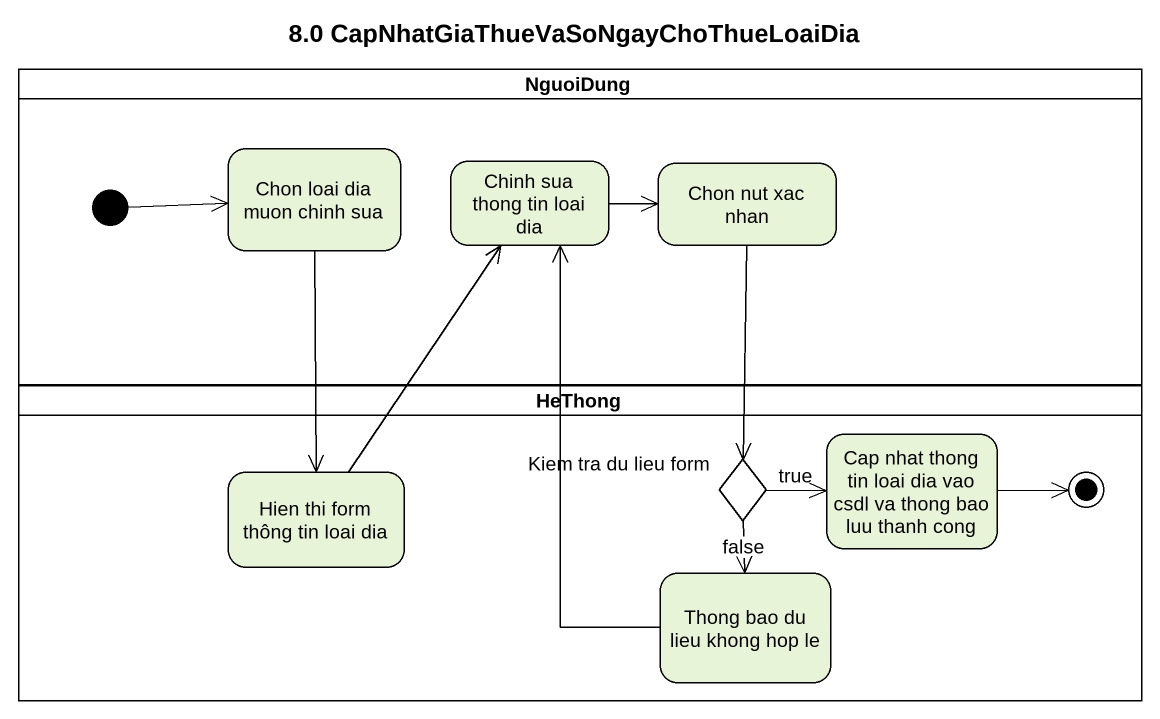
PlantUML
@startuml
title 8.0 CapNhatGiaThueVaSoNgayChoThueLoaiDia
hide empty description
state NguoiDung <<partition>> {
  state "Chon loai dia muon chinh sua" as Chon_loai_dia_muon_chinh_sua
  state "Chinh sua thong tin loai dia" as Chinh_sua_thong_tin_loai_dia
  state "Chon nut xac nhan" as Chon_nut_xac_nhan
  [*] -right-> Chon_loai_dia_muon_chinh_sua
}
state HeThong <<partition>> {
  state "Kiem tra du lieu form" as Kiem_tra_du_lieu_form <<choice>>
  state "Cap nhat thong tin loai dia vao csdl va thong bao luu thanh cong" as Cap_nhat_thong_tin_loai_dia
  state "Hien thi form thông tin loai dia" as Hien_thi_form_thông_tin
  state "Thong bao du lieu khong hop le" as Thong_bao_du_lieu_khong_hop
  Cap_nhat_thong_tin_loai_dia -right-> [*]
}
Chon_loai_dia_muon_chinh_sua --> Hien_thi_form_thông_tin
Chinh_sua_thong_tin_loai_dia -right-> Chon_nut_xac_nhan
Chon_nut_xac_nhan --> Kiem_tra_du_lieu_form
Kiem_tra_du_lieu_form -right-> Cap_nhat_thong_tin_loai_dia : true
Kiem_tra_du_lieu_form --> Thong_bao_du_lieu_khong_hop : false
Hien_thi_form_thông_tin -up-> Chinh_sua_thong_tin_loai_dia
Thong_bao_du_lieu_khong_hop -up-> Chinh_sua_thong_tin_loai_dia
@enduml
